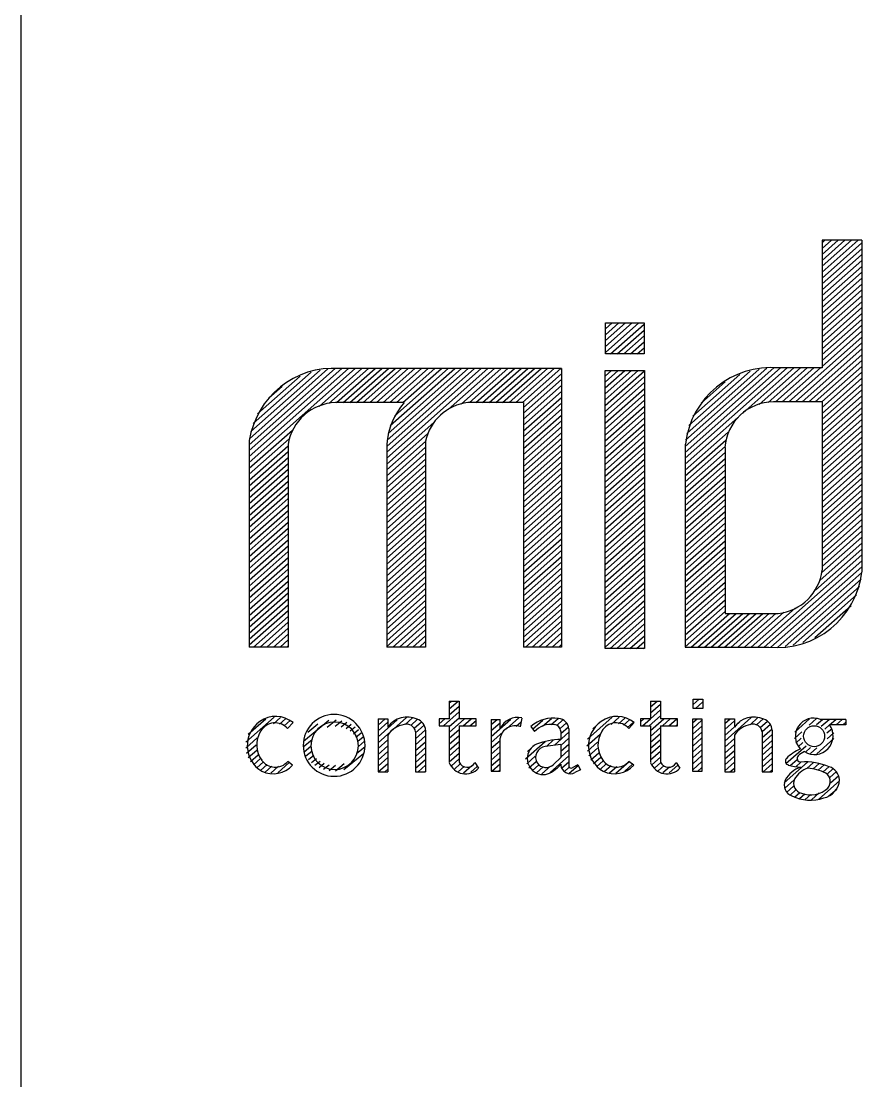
# Model space of a CAD drawing. Header units: millimetres. Extents: x 150000 to 150841, y 150000 to 150594.
# Drawn here: x 150731.16 to 150741, y 150089.14 to 150101.55 of the extents above; entities that cross this region are included whole.
import ezdxf

# ---------------------------------------------------------------- set-up
doc = ezdxf.new("R2010")
doc.units = ezdxf.units.MM
doc.linetypes.add('XKITLINE00', pattern=[0])

msp = doc.modelspace()

# ---------------------------------------------------------------- linework, layer by layer
at = {"color": 7, "linetype": 'XKITLINE00'}
for p, q in [((150731.158, 150053.65), (150731.158, 150120.872)), ((150741.003, 150098.983), (150740.539, 150098.983)), ((150740.539, 150098.983), (150740.539, 150097.488)), ((150740.539, 150098.954), (150740.572, 150098.983)), ((150740.539, 150098.885), (150740.649, 150098.983)), ((150740.539, 150098.816), (150740.727, 150098.983)), ((150740.539, 150098.747), (150740.805, 150098.983)), ((150740.539, 150098.678), (150740.883, 150098.983)), ((150740.539, 150098.609), (150740.96, 150098.983)), ((150740.539, 150098.54), (150741.003, 150098.952)), ((150740.539, 150098.471), (150741.003, 150098.884)), ((150741.003, 150098.983), (150741.003, 150095.098)), ((150740.539, 150098.403), (150741.003, 150098.815)), ((150740.539, 150098.334), (150741.003, 150098.746)), ((150740.539, 150098.265), (150741.003, 150098.677)), ((150740.539, 150098.196), (150741.003, 150098.608)), ((150740.539, 150098.127), (150741.003, 150098.539)), ((150740.539, 150098.058), (150741.003, 150098.47)), ((150740.539, 150097.989), (150741.003, 150098.401)), ((150740.539, 150097.92), (150741.003, 150098.332)), ((150740.539, 150097.851), (150741.003, 150098.263)), ((150740.539, 150097.782), (150741.003, 150098.194)), ((150738.002, 150098.014), (150738.453, 150098.014)), ((150738.002, 150097.653), (150738.002, 150098.014)), ((150738.002, 150097.945), (150738.08, 150098.014)), ((150738.002, 150097.876), (150738.158, 150098.014)), ((150738.002, 150097.808), (150738.235, 150098.014)), ((150738.002, 150097.739), (150738.313, 150098.014)), ((150738.002, 150097.67), (150738.391, 150098.014)), ((150738.453, 150098.014), (150738.453, 150097.653)), ((150740.539, 150097.713), (150741.003, 150098.125)), ((150740.539, 150097.644), (150741.003, 150098.056)), ((150738.061, 150097.653), (150738.453, 150098)), ((150738.139, 150097.653), (150738.453, 150097.931)), ((150740.539, 150097.575), (150741.003, 150097.987)), ((150740.539, 150097.506), (150741.003, 150097.918)), ((150738.216, 150097.653), (150738.453, 150097.862)), ((150738.294, 150097.653), (150738.453, 150097.793)), ((150740.148, 150097.09), (150741.003, 150097.849)), ((150740.225, 150097.09), (150741.003, 150097.78)), ((150738.453, 150097.653), (150738.002, 150097.653)), ((150738.372, 150097.653), (150738.453, 150097.724)), ((150738.449, 150097.653), (150738.453, 150097.655)), ((150740.303, 150097.09), (150741.003, 150097.711)), ((150740.381, 150097.09), (150741.003, 150097.642)), ((150740.458, 150097.09), (150741.003, 150097.574)), ((150733.829, 150096.588), (150734.836, 150097.481)), ((150733.829, 150096.519), (150734.914, 150097.481)), ((150733.829, 150096.45), (150734.992, 150097.481)), ((150733.829, 150096.381), (150735.069, 150097.481)), ((150733.832, 150096.659), (150734.751, 150097.475)), ((150733.847, 150096.742), (150734.658, 150097.461)), ((150733.875, 150096.835), (150734.553, 150097.436)), ((150733.926, 150096.95), (150734.424, 150097.391)), ((150734.646, 150097.037), (150735.147, 150097.481)), ((150734.762, 150097.071), (150735.225, 150097.481)), ((150734.852, 150097.082), (150735.303, 150097.481)), ((150737.486, 150097.481), (150734.864, 150097.481)), ((150734.93, 150097.082), (150735.38, 150097.481)), ((150735.008, 150097.082), (150735.458, 150097.481)), ((150735.085, 150097.082), (150735.536, 150097.481)), ((150735.163, 150097.082), (150735.613, 150097.481)), ((150735.241, 150097.082), (150735.691, 150097.481)), ((150735.319, 150097.082), (150735.769, 150097.481)), ((150735.396, 150097.082), (150735.847, 150097.481)), ((150735.44, 150096.569), (150736.468, 150097.481)), ((150735.44, 150096.5), (150736.546, 150097.481)), ((150735.44, 150096.431), (150736.624, 150097.481)), ((150735.443, 150096.64), (150736.391, 150097.481)), ((150735.455, 150096.72), (150736.313, 150097.481)), ((150735.474, 150097.082), (150735.924, 150097.481)), ((150735.481, 150096.812), (150736.235, 150097.481)), ((150735.532, 150096.926), (150736.158, 150097.481)), ((150735.552, 150097.082), (150736.002, 150097.481)), ((150735.629, 150097.082), (150736.08, 150097.481)), ((150736.159, 150097), (150736.702, 150097.481)), ((150736.309, 150097.064), (150736.779, 150097.481)), ((150736.407, 150097.082), (150736.857, 150097.481)), ((150736.484, 150097.082), (150736.935, 150097.481)), ((150736.562, 150097.082), (150737.013, 150097.481)), ((150736.64, 150097.082), (150737.09, 150097.481)), ((150736.718, 150097.082), (150737.168, 150097.481)), ((150736.795, 150097.082), (150737.246, 150097.481)), ((150736.873, 150097.082), (150737.323, 150097.481)), ((150736.951, 150097.082), (150737.401, 150097.481)), ((150737.029, 150097.082), (150737.479, 150097.481)), ((150737.042, 150097.024), (150737.486, 150097.419)), ((150737.486, 150097.481), (150737.486, 150094.219)), ((150737.999, 150097.456), (150738.459, 150097.456)), ((150737.999, 150094.2), (150737.999, 150097.456)), ((150737.999, 150097.391), (150738.073, 150097.456)), ((150737.999, 150097.322), (150738.15, 150097.456)), ((150737.999, 150097.253), (150738.228, 150097.456)), ((150737.999, 150097.184), (150738.306, 150097.456)), ((150737.999, 150097.115), (150738.383, 150097.456)), ((150737.999, 150097.046), (150738.459, 150097.454)), ((150738.459, 150097.456), (150738.459, 150094.2)), ((150738.936, 150096.567), (150739.974, 150097.488)), ((150738.936, 150096.498), (150740.052, 150097.488)), ((150738.936, 150096.429), (150740.13, 150097.488)), ((150738.94, 150096.64), (150739.891, 150097.484)), ((150738.954, 150096.721), (150739.8, 150097.472)), ((150738.979, 150096.812), (150739.697, 150097.449)), ((150739.024, 150096.921), (150739.575, 150097.41)), ((150739.61, 150096.959), (150740.208, 150097.488)), ((150739.801, 150097.058), (150740.285, 150097.488)), ((150739.907, 150097.084), (150740.363, 150097.488)), ((150740.539, 150097.488), (150739.974, 150097.488)), ((150739.992, 150097.09), (150740.441, 150097.488)), ((150740.07, 150097.09), (150740.519, 150097.488)), ((150740.536, 150097.09), (150741.003, 150097.505)), ((150740.539, 150097.024), (150741.003, 150097.436)), ((150734.058, 150097.136), (150734.214, 150097.274)), ((150737.042, 150096.956), (150737.486, 150097.35)), ((150737.042, 150096.887), (150737.486, 150097.281)), ((150737.999, 150096.977), (150738.459, 150097.386)), ((150737.999, 150096.908), (150738.459, 150097.317)), ((150739.12, 150097.075), (150739.401, 150097.324)), ((150740.539, 150096.955), (150741.003, 150097.367)), ((150740.539, 150096.886), (150741.003, 150097.298)), ((150737.042, 150096.818), (150737.486, 150097.212)), ((150737.042, 150096.749), (150737.486, 150097.143)), ((150737.999, 150096.839), (150738.459, 150097.248)), ((150737.999, 150096.77), (150738.459, 150097.179)), ((150740.539, 150096.817), (150741.003, 150097.229)), ((150740.539, 150096.748), (150741.003, 150097.16)), ((150735.643, 150097.082), (150734.841, 150097.082)), ((150737.042, 150097.082), (150736.387, 150097.082)), ((150737.042, 150097.082), (150737.042, 150094.219)), ((150737.042, 150096.68), (150737.486, 150097.074)), ((150737.999, 150096.701), (150738.459, 150097.11)), ((150737.999, 150096.632), (150738.459, 150097.041)), ((150740.539, 150097.09), (150739.97, 150097.09)), ((150740.539, 150096.679), (150741.003, 150097.091)), ((150740.539, 150097.09), (150740.539, 150095.118)), ((150740.539, 150096.61), (150741.003, 150097.022)), ((150737.042, 150096.611), (150737.486, 150097.005)), ((150737.042, 150096.542), (150737.486, 150096.936)), ((150737.999, 150096.563), (150738.459, 150096.972)), ((150737.999, 150096.494), (150738.459, 150096.903)), ((150738.936, 150096.361), (150739.551, 150096.906)), ((150740.539, 150096.541), (150741.003, 150096.953)), ((150735.44, 150096.362), (150735.989, 150096.849)), ((150737.042, 150096.473), (150737.486, 150096.867)), ((150737.042, 150096.404), (150737.486, 150096.798)), ((150737.999, 150096.425), (150738.459, 150096.834)), ((150740.539, 150096.472), (150741.003, 150096.884)), ((150740.539, 150096.403), (150741.003, 150096.815)), ((150733.829, 150096.312), (150734.334, 150096.76)), ((150733.829, 150096.243), (150734.295, 150096.656)), ((150735.44, 150096.293), (150735.917, 150096.716)), ((150737.042, 150096.335), (150737.486, 150096.729)), ((150737.042, 150096.266), (150737.486, 150096.66)), ((150737.999, 150096.356), (150738.459, 150096.765)), ((150737.999, 150096.288), (150738.459, 150096.696)), ((150738.936, 150096.292), (150739.438, 150096.737)), ((150740.539, 150096.334), (150741.003, 150096.746)), ((150740.539, 150096.265), (150741.003, 150096.677)), ((150733.829, 150096.638), (150733.829, 150094.219)), ((150733.829, 150096.174), (150734.283, 150096.577)), ((150734.283, 150096.592), (150734.283, 150094.219)), ((150735.44, 150096.224), (150735.894, 150096.627)), ((150735.44, 150096.595), (150735.44, 150094.219)), ((150735.44, 150096.155), (150735.894, 150096.558)), ((150735.894, 150096.63), (150735.894, 150094.219)), ((150737.042, 150096.197), (150737.486, 150096.591)), ((150737.042, 150096.128), (150737.486, 150096.522)), ((150737.999, 150096.219), (150738.459, 150096.627)), ((150737.999, 150096.15), (150738.459, 150096.558)), ((150738.936, 150096.223), (150739.41, 150096.643)), ((150738.936, 150096.594), (150738.936, 150094.216)), ((150738.936, 150096.154), (150739.401, 150096.566)), ((150739.401, 150096.554), (150739.401, 150094.613)), ((150740.539, 150096.196), (150741.003, 150096.608)), ((150740.539, 150096.127), (150741.003, 150096.539)), ((150733.829, 150096.105), (150734.283, 150096.508)), ((150733.829, 150096.036), (150734.283, 150096.439)), ((150735.44, 150096.086), (150735.894, 150096.489)), ((150735.44, 150096.017), (150735.894, 150096.42)), ((150737.042, 150096.059), (150737.486, 150096.453)), ((150737.999, 150096.081), (150738.459, 150096.489)), ((150737.999, 150096.012), (150738.459, 150096.42)), ((150738.936, 150096.085), (150739.401, 150096.497)), ((150738.936, 150096.016), (150739.401, 150096.428)), ((150740.539, 150096.058), (150741.003, 150096.47)), ((150740.539, 150095.989), (150741.003, 150096.401)), ((150733.829, 150095.967), (150734.283, 150096.37)), ((150733.829, 150095.899), (150734.283, 150096.301)), ((150735.44, 150095.948), (150735.894, 150096.351)), ((150735.44, 150095.879), (150735.894, 150096.282)), ((150737.042, 150095.99), (150737.486, 150096.385)), ((150737.042, 150095.921), (150737.486, 150096.316)), ((150737.999, 150095.943), (150738.459, 150096.351)), ((150737.999, 150095.874), (150738.459, 150096.282)), ((150738.936, 150095.947), (150739.401, 150096.359)), ((150738.936, 150095.878), (150739.401, 150096.29)), ((150740.539, 150095.92), (150741.003, 150096.332)), ((150733.829, 150095.83), (150734.283, 150096.232)), ((150733.829, 150095.761), (150734.283, 150096.163)), ((150735.44, 150095.81), (150735.894, 150096.213)), ((150737.042, 150095.852), (150737.486, 150096.247)), ((150737.042, 150095.783), (150737.486, 150096.178)), ((150737.999, 150095.805), (150738.459, 150096.213)), ((150738.936, 150095.809), (150739.401, 150096.221)), ((150738.936, 150095.74), (150739.401, 150096.152)), ((150740.539, 150095.851), (150741.003, 150096.263)), ((150740.539, 150095.782), (150741.003, 150096.195)), ((150733.829, 150095.692), (150734.283, 150096.094)), ((150733.829, 150095.623), (150734.283, 150096.025)), ((150735.44, 150095.741), (150735.894, 150096.144)), ((150735.44, 150095.672), (150735.894, 150096.075)), ((150737.042, 150095.714), (150737.486, 150096.109)), ((150737.042, 150095.646), (150737.486, 150096.04)), ((150737.999, 150095.736), (150738.459, 150096.144)), ((150737.999, 150095.667), (150738.459, 150096.075)), ((150738.936, 150095.671), (150739.401, 150096.083)), ((150740.539, 150095.714), (150741.003, 150096.126)), ((150740.539, 150095.645), (150741.003, 150096.057)), ((150733.829, 150095.554), (150734.283, 150095.957)), ((150735.44, 150095.603), (150735.894, 150096.006)), ((150735.44, 150095.534), (150735.894, 150095.937)), ((150737.042, 150095.577), (150737.486, 150095.971)), ((150737.042, 150095.508), (150737.486, 150095.902)), ((150737.999, 150095.598), (150738.459, 150096.007)), ((150737.999, 150095.529), (150738.459, 150095.938)), ((150738.936, 150095.602), (150739.401, 150096.014)), ((150738.936, 150095.533), (150739.401, 150095.945)), ((150740.539, 150095.576), (150741.003, 150095.988)), ((150740.539, 150095.507), (150741.003, 150095.919)), ((150733.829, 150095.485), (150734.283, 150095.888)), ((150733.829, 150095.416), (150734.283, 150095.819)), ((150735.44, 150095.466), (150735.894, 150095.868)), ((150735.44, 150095.397), (150735.894, 150095.799)), ((150737.042, 150095.439), (150737.486, 150095.833)), ((150737.999, 150095.46), (150738.459, 150095.869)), ((150737.999, 150095.391), (150738.459, 150095.8)), ((150738.936, 150095.464), (150739.401, 150095.876)), ((150738.936, 150095.395), (150739.401, 150095.807)), ((150740.539, 150095.438), (150741.003, 150095.85)), ((150740.539, 150095.369), (150741.003, 150095.781)), ((150733.829, 150095.347), (150734.283, 150095.75)), ((150733.829, 150095.278), (150734.283, 150095.681)), ((150735.44, 150095.328), (150735.894, 150095.73)), ((150735.44, 150095.259), (150735.894, 150095.661)), ((150737.042, 150095.37), (150737.486, 150095.764)), ((150737.042, 150095.301), (150737.486, 150095.695)), ((150737.999, 150095.322), (150738.459, 150095.731)), ((150737.999, 150095.253), (150738.459, 150095.662)), ((150738.936, 150095.326), (150739.401, 150095.738)), ((150738.936, 150095.257), (150739.401, 150095.669)), ((150740.539, 150095.3), (150741.003, 150095.712)), ((150733.829, 150095.209), (150734.283, 150095.612)), ((150733.829, 150095.14), (150734.283, 150095.543)), ((150735.44, 150095.19), (150735.894, 150095.593)), ((150737.042, 150095.232), (150737.486, 150095.626)), ((150737.042, 150095.163), (150737.486, 150095.557)), ((150737.999, 150095.184), (150738.459, 150095.593)), ((150738.936, 150095.188), (150739.401, 150095.6)), ((150738.936, 150095.119), (150739.401, 150095.532)), ((150740.539, 150095.231), (150741.003, 150095.643)), ((150740.539, 150095.162), (150741.003, 150095.574)), ((150733.829, 150095.071), (150734.283, 150095.474)), ((150735.44, 150095.121), (150735.894, 150095.524)), ((150735.44, 150095.052), (150735.894, 150095.455)), ((150737.042, 150095.094), (150737.486, 150095.488)), ((150737.042, 150095.025), (150737.486, 150095.419)), ((150737.999, 150095.115), (150738.459, 150095.524)), ((150737.999, 150095.046), (150738.459, 150095.455)), ((150738.936, 150095.051), (150739.401, 150095.463)), ((150740.516, 150095.004), (150741.003, 150095.436)), ((150740.536, 150095.09), (150741.003, 150095.505)), ((150733.829, 150095.002), (150734.283, 150095.405)), ((150733.829, 150094.933), (150734.283, 150095.336)), ((150735.44, 150094.983), (150735.894, 150095.386)), ((150735.44, 150094.914), (150735.894, 150095.317)), ((150737.042, 150094.956), (150737.486, 150095.35)), ((150737.042, 150094.887), (150737.486, 150095.281)), ((150737.999, 150094.978), (150738.459, 150095.386)), ((150737.999, 150094.909), (150738.459, 150095.317)), ((150738.936, 150094.982), (150739.401, 150095.394)), ((150738.936, 150094.913), (150739.401, 150095.325)), ((150739.784, 150094.216), (150741.003, 150095.298)), ((150740.461, 150094.886), (150741.003, 150095.367)), ((150733.829, 150094.864), (150734.283, 150095.267)), ((150733.829, 150094.795), (150734.283, 150095.198)), ((150735.44, 150094.845), (150735.894, 150095.248)), ((150735.44, 150094.776), (150735.894, 150095.179)), ((150737.042, 150094.818), (150737.486, 150095.212)), ((150737.999, 150094.84), (150738.459, 150095.248)), ((150737.999, 150094.771), (150738.459, 150095.179)), ((150738.936, 150094.844), (150739.401, 150095.256)), ((150738.936, 150094.775), (150739.401, 150095.187)), ((150739.861, 150094.216), (150741.003, 150095.229)), ((150739.939, 150094.216), (150741.003, 150095.16)), ((150733.829, 150094.726), (150734.283, 150095.129)), ((150733.829, 150094.657), (150734.283, 150095.06)), ((150735.44, 150094.707), (150735.894, 150095.11)), ((150735.44, 150094.638), (150735.894, 150095.041)), ((150737.042, 150094.749), (150737.486, 150095.143)), ((150737.042, 150094.68), (150737.486, 150095.075)), ((150737.999, 150094.702), (150738.459, 150095.11)), ((150737.999, 150094.633), (150738.459, 150095.041)), ((150738.936, 150094.706), (150739.401, 150095.118)), ((150738.936, 150094.637), (150739.401, 150095.049)), ((150740.018, 150094.218), (150741.003, 150095.091)), ((150733.829, 150094.588), (150734.283, 150094.991)), ((150733.829, 150094.52), (150734.283, 150094.922)), ((150735.44, 150094.569), (150735.894, 150094.972)), ((150737.042, 150094.611), (150737.486, 150095.006)), ((150737.042, 150094.542), (150737.486, 150094.937)), ((150737.999, 150094.564), (150738.459, 150094.972)), ((150738.936, 150094.568), (150739.401, 150094.98)), ((150738.936, 150094.499), (150739.401, 150094.911)), ((150740.105, 150094.226), (150740.994, 150095.014)), ((150740.201, 150094.242), (150740.975, 150094.928)), ((150733.829, 150094.451), (150734.283, 150094.853)), ((150735.44, 150094.5), (150735.894, 150094.903)), ((150735.44, 150094.431), (150735.894, 150094.834)), ((150737.042, 150094.473), (150737.486, 150094.868)), ((150737.042, 150094.404), (150737.486, 150094.799)), ((150737.999, 150094.495), (150738.459, 150094.903)), ((150737.999, 150094.426), (150738.459, 150094.834)), ((150738.936, 150094.43), (150739.401, 150094.842)), ((150740.313, 150094.272), (150740.941, 150094.83)), ((150733.829, 150094.382), (150734.283, 150094.784)), ((150733.829, 150094.313), (150734.283, 150094.715)), ((150735.44, 150094.362), (150735.894, 150094.765)), ((150735.44, 150094.293), (150735.894, 150094.696)), ((150737.042, 150094.335), (150737.486, 150094.73)), ((150737.042, 150094.267), (150737.486, 150094.661)), ((150737.999, 150094.357), (150738.459, 150094.765)), ((150737.999, 150094.288), (150738.459, 150094.697)), ((150738.936, 150094.361), (150739.401, 150094.773)), ((150738.936, 150094.292), (150739.401, 150094.704)), ((150739.706, 150094.216), (150740.223, 150094.675)), ((150740.454, 150094.329), (150740.878, 150094.704)), ((150733.829, 150094.244), (150734.283, 150094.646)), ((150733.879, 150094.219), (150734.283, 150094.578)), ((150735.44, 150094.224), (150735.894, 150094.627)), ((150735.512, 150094.219), (150735.894, 150094.558)), ((150737.066, 150094.219), (150737.486, 150094.592)), ((150737.999, 150094.219), (150738.459, 150094.628)), ((150738.055, 150094.2), (150738.459, 150094.559)), ((150738.936, 150094.223), (150739.401, 150094.635)), ((150739.006, 150094.216), (150739.453, 150094.613)), ((150739.084, 150094.216), (150739.531, 150094.613)), ((150739.162, 150094.216), (150739.609, 150094.613)), ((150739.24, 150094.216), (150739.686, 150094.613)), ((150739.317, 150094.216), (150739.764, 150094.613)), ((150739.395, 150094.216), (150739.842, 150094.613)), ((150739.401, 150094.613), (150740.024, 150094.613)), ((150739.473, 150094.216), (150739.919, 150094.613)), ((150739.55, 150094.216), (150739.997, 150094.613)), ((150739.628, 150094.216), (150740.09, 150094.626)), ((150733.957, 150094.219), (150734.283, 150094.509)), ((150734.035, 150094.219), (150734.283, 150094.44)), ((150735.589, 150094.219), (150735.894, 150094.489)), ((150735.667, 150094.219), (150735.894, 150094.42)), ((150737.144, 150094.219), (150737.486, 150094.523)), ((150737.222, 150094.219), (150737.486, 150094.454)), ((150738.133, 150094.2), (150738.459, 150094.49)), ((150738.211, 150094.2), (150738.459, 150094.421)), ((150734.113, 150094.219), (150734.283, 150094.371)), ((150734.19, 150094.219), (150734.283, 150094.302)), ((150735.745, 150094.219), (150735.894, 150094.351)), ((150737.299, 150094.219), (150737.486, 150094.385)), ((150737.377, 150094.219), (150737.486, 150094.316)), ((150738.288, 150094.2), (150738.459, 150094.352)), ((150734.283, 150094.219), (150733.829, 150094.219)), ((150734.268, 150094.219), (150734.283, 150094.233)), ((150735.894, 150094.219), (150735.44, 150094.219)), ((150735.823, 150094.219), (150735.894, 150094.282)), ((150737.486, 150094.219), (150737.042, 150094.219)), ((150737.455, 150094.219), (150737.486, 150094.247)), ((150738.459, 150094.2), (150737.999, 150094.2)), ((150738.366, 150094.2), (150738.459, 150094.283)), ((150738.444, 150094.2), (150738.459, 150094.214)), ((150738.936, 150094.216), (150739.915, 150094.216)), ((150736.172, 150093.564), (150736.197, 150093.586)), ((150736.172, 150093.495), (150736.274, 150093.586)), ((150736.172, 150093.586), (150736.287, 150093.586)), ((150736.172, 150093.586), (150736.172, 150093.378)), ((150736.287, 150093.586), (150736.287, 150093.378)), ((150738.53, 150093.518), (150738.606, 150093.586)), ((150738.53, 150093.586), (150738.645, 150093.586)), ((150738.53, 150093.586), (150738.53, 150093.378)), ((150738.53, 150093.449), (150738.645, 150093.551)), ((150738.645, 150093.586), (150738.645, 150093.378)), ((150739.028, 150093.546), (150739.1, 150093.61)), ((150739.028, 150093.61), (150739.14, 150093.61)), ((150739.028, 150093.501), (150739.028, 150093.61)), ((150739.055, 150093.501), (150739.14, 150093.577)), ((150739.14, 150093.61), (150739.14, 150093.501)), ((150736.102, 150093.295), (150736.287, 150093.459)), ((150736.172, 150093.426), (150736.287, 150093.528)), ((150738.53, 150093.38), (150738.645, 150093.482)), ((150739.14, 150093.501), (150739.028, 150093.501)), ((150739.133, 150093.501), (150739.14, 150093.508)), ((150733.789, 150093.105), (150734.121, 150093.399)), ((150733.817, 150093.199), (150734.022, 150093.38)), ((150734.111, 150093.321), (150734.194, 150093.395)), ((150734.183, 150093.317), (150734.255, 150093.38)), ((150734.237, 150093.296), (150734.307, 150093.357)), ((150734.342, 150093.334), (150734.278, 150093.266)), ((150734.466, 150093.118), (150734.761, 150093.361)), ((150734.515, 150093.224), (150734.632, 150093.321)), ((150734.742, 150093.28), (150734.845, 150093.365)), ((150734.836, 150093.292), (150734.914, 150093.356)), ((150734.905, 150093.283), (150734.973, 150093.338)), ((150734.962, 150093.264), (150735.024, 150093.315)), ((150735.337, 150093.099), (150735.669, 150093.393)), ((150735.337, 150093.379), (150735.452, 150093.379)), ((150735.337, 150093.375), (150735.341, 150093.379)), ((150735.337, 150093.306), (150735.419, 150093.379)), ((150735.337, 150093.379), (150735.337, 150092.757)), ((150735.337, 150093.168), (150735.563, 150093.368)), ((150735.337, 150093.237), (150735.452, 150093.339)), ((150735.452, 150093.379), (150735.452, 150093.281)), ((150735.656, 150093.313), (150735.742, 150093.389)), ((150735.721, 150093.302), (150735.801, 150093.373)), ((150735.761, 150093.268), (150735.847, 150093.345)), ((150735.776, 150093.213), (150735.879, 150093.304)), ((150736.053, 150093.32), (150736.118, 150093.378)), ((150736.053, 150093.378), (150736.053, 150093.295)), ((150736.172, 150093.378), (150736.053, 150093.378)), ((150736.172, 150093.288), (150736.287, 150093.39)), ((150736.172, 150093.219), (150736.351, 150093.378)), ((150736.485, 150093.378), (150736.287, 150093.378)), ((150736.335, 150093.295), (150736.429, 150093.378)), ((150736.413, 150093.295), (150736.485, 150093.358)), ((150736.485, 150093.295), (150736.485, 150093.378)), ((150736.663, 150093.172), (150736.893, 150093.376)), ((150736.663, 150093.31), (150736.733, 150093.372)), ((150736.663, 150093.372), (150736.767, 150093.372)), ((150736.663, 150093.372), (150736.663, 150092.764)), ((150736.663, 150093.241), (150736.767, 150093.333)), ((150736.767, 150093.264), (150736.767, 150093.372)), ((150736.842, 150093.262), (150736.988, 150093.391)), ((150736.955, 150093.293), (150737.013, 150093.345)), ((150737.022, 150093.388), (150737.001, 150093.286)), ((150737.148, 150093.257), (150737.268, 150093.364)), ((150737.265, 150093.293), (150737.367, 150093.383)), ((150737.365, 150093.312), (150737.445, 150093.383)), ((150737.431, 150093.302), (150737.502, 150093.365)), ((150737.469, 150093.267), (150737.543, 150093.332)), ((150737.791, 150093.139), (150738.081, 150093.396)), ((150737.853, 150093.263), (150737.948, 150093.347)), ((150738.066, 150093.313), (150738.162, 150093.399)), ((150738.153, 150093.321), (150738.227, 150093.387)), ((150738.213, 150093.306), (150738.282, 150093.367)), ((150738.26, 150093.278), (150738.33, 150093.34)), ((150738.338, 150093.334), (150738.274, 150093.266)), ((150738.411, 150093.344), (150738.45, 150093.378)), ((150738.411, 150093.378), (150738.411, 150093.295)), ((150738.53, 150093.378), (150738.411, 150093.378)), ((150738.434, 150093.295), (150738.527, 150093.378)), ((150738.511, 150093.295), (150738.645, 150093.413)), ((150738.53, 150093.242), (150738.683, 150093.378)), ((150738.843, 150093.378), (150738.645, 150093.378)), ((150738.667, 150093.295), (150738.76, 150093.378)), ((150738.744, 150093.295), (150738.838, 150093.378)), ((150738.822, 150093.295), (150738.843, 150093.313)), ((150738.843, 150093.295), (150738.843, 150093.378)), ((150739.023, 150093.335), (150739.073, 150093.379)), ((150739.023, 150093.379), (150739.13, 150093.379)), ((150739.023, 150092.762), (150739.023, 150093.379)), ((150739.023, 150093.266), (150739.13, 150093.361)), ((150739.13, 150093.379), (150739.13, 150092.762)), ((150739.397, 150093.115), (150739.709, 150093.392)), ((150739.397, 150093.322), (150739.461, 150093.379)), ((150739.397, 150093.379), (150739.511, 150093.379)), ((150739.397, 150093.379), (150739.397, 150092.757)), ((150739.397, 150093.253), (150739.511, 150093.354)), ((150739.511, 150093.379), (150739.511, 150093.281)), ((150739.522, 150093.295), (150739.576, 150093.343)), ((150739.694, 150093.309), (150739.787, 150093.392)), ((150739.769, 150093.307), (150739.848, 150093.378)), ((150739.813, 150093.277), (150739.897, 150093.352)), ((150739.835, 150093.228), (150739.932, 150093.314)), ((150740.217, 150093.222), (150740.392, 150093.377)), ((150740.387, 150093.303), (150740.474, 150093.381)), ((150740.473, 150093.311), (150740.542, 150093.372)), ((150740.817, 150093.372), (150740.518, 150093.372)), ((150740.529, 150093.292), (150740.619, 150093.372)), ((150740.569, 150093.259), (150740.625, 150093.308)), ((150740.817, 150093.308), (150740.624, 150093.308)), ((150740.625, 150093.308), (150740.697, 150093.372)), ((150740.703, 150093.308), (150740.775, 150093.372)), ((150740.781, 150093.308), (150740.817, 150093.34)), ((150740.817, 150093.372), (150740.817, 150093.308)), ((150735.009, 150093.237), (150735.069, 150093.286)), ((150735.048, 150093.204), (150735.107, 150093.252)), ((150735.079, 150093.164), (150735.139, 150093.213)), ((150735.452, 150093.188), (150735.452, 150092.757)), ((150735.776, 150093.144), (150735.894, 150093.248)), ((150735.776, 150093.227), (150735.776, 150092.757)), ((150735.776, 150093.075), (150735.894, 150093.179)), ((150735.894, 150093.247), (150735.894, 150092.757)), ((150736.053, 150093.295), (150736.172, 150093.295)), ((150736.172, 150093.295), (150736.172, 150092.865)), ((150736.172, 150093.15), (150736.287, 150093.252)), ((150736.172, 150093.081), (150736.287, 150093.183)), ((150736.287, 150093.295), (150736.485, 150093.295)), ((150736.287, 150093.295), (150736.287, 150092.871)), ((150736.663, 150093.103), (150736.8, 150093.224)), ((150737.126, 150093.288), (150737.168, 150093.229)), ((150737.402, 150093.069), (150737.573, 150093.221)), ((150737.478, 150093.205), (150737.569, 150093.286)), ((150737.478, 150093.236), (150737.478, 150093.137)), ((150737.573, 150093.262), (150737.573, 150092.824)), ((150737.782, 150093.061), (150737.938, 150093.2)), ((150738.411, 150093.295), (150738.53, 150093.295)), ((150738.53, 150093.295), (150738.53, 150092.865)), ((150738.53, 150093.173), (150738.645, 150093.276)), ((150738.53, 150093.105), (150738.645, 150093.207)), ((150738.645, 150093.295), (150738.843, 150093.295)), ((150738.645, 150093.295), (150738.645, 150092.871)), ((150739.023, 150093.197), (150739.13, 150093.292)), ((150739.023, 150093.128), (150739.13, 150093.223)), ((150739.397, 150093.184), (150739.511, 150093.285)), ((150739.511, 150093.188), (150739.511, 150092.757)), ((150739.835, 150093.159), (150739.952, 150093.262)), ((150739.835, 150093.227), (150739.835, 150092.757)), ((150739.835, 150093.09), (150739.953, 150093.195)), ((150739.953, 150093.247), (150739.953, 150092.757)), ((150740.213, 150093.149), (150740.3, 150093.227)), ((150740.595, 150093.213), (150740.655, 150093.266)), ((150740.598, 150093.146), (150740.675, 150093.214)), ((150733.787, 150093.034), (150733.923, 150093.155)), ((150733.798, 150092.975), (150733.91, 150093.074)), ((150734.461, 150093.049), (150734.565, 150093.135)), ((150734.472, 150092.993), (150734.551, 150093.058)), ((150735.084, 150092.971), (150735.185, 150093.054)), ((150735.1, 150093.115), (150735.164, 150093.168)), ((150735.107, 150093.056), (150735.18, 150093.116)), ((150735.337, 150093.03), (150735.452, 150093.132)), ((150735.337, 150092.961), (150735.452, 150093.063)), ((150735.776, 150093.006), (150735.894, 150093.11)), ((150736.172, 150093.012), (150736.287, 150093.114)), ((150736.663, 150093.034), (150736.767, 150093.126)), ((150736.663, 150092.965), (150736.767, 150093.057)), ((150736.767, 150092.764), (150736.767, 150093.151)), ((150737.065, 150092.908), (150737.296, 150093.113)), ((150737.087, 150092.997), (150737.175, 150093.074)), ((150737.478, 150093.079), (150737.294, 150093.054)), ((150737.31, 150093.056), (150737.394, 150093.131)), ((150737.478, 150093.067), (150737.573, 150093.152)), ((150737.478, 150092.998), (150737.573, 150093.083)), ((150737.478, 150093.079), (150737.478, 150092.927)), ((150737.789, 150092.998), (150737.908, 150093.104)), ((150738.53, 150093.036), (150738.645, 150093.138)), ((150738.53, 150092.967), (150738.645, 150093.069)), ((150739.023, 150093.059), (150739.13, 150093.154)), ((150739.023, 150092.99), (150739.13, 150093.085)), ((150739.397, 150093.046), (150739.511, 150093.147)), ((150739.397, 150092.977), (150739.511, 150093.078)), ((150739.835, 150093.021), (150739.953, 150093.126)), ((150739.835, 150092.952), (150739.953, 150093.057)), ((150740.115, 150092.855), (150740.351, 150093.064)), ((150740.229, 150093.095), (150740.291, 150093.15)), ((150740.258, 150093.051), (150740.313, 150093.1)), ((150740.476, 150092.969), (150740.677, 150093.147)), ((150733.818, 150092.924), (150733.917, 150093.011)), ((150733.845, 150092.879), (150733.934, 150092.958)), ((150734.493, 150092.944), (150734.562, 150093.001)), ((150734.521, 150092.902), (150734.585, 150092.954)), ((150734.937, 150092.785), (150735.167, 150092.974)), ((150735.337, 150092.893), (150735.452, 150092.994)), ((150735.337, 150092.824), (150735.452, 150092.925)), ((150735.776, 150092.937), (150735.894, 150093.041)), ((150735.776, 150092.868), (150735.894, 150092.972)), ((150736.172, 150092.943), (150736.287, 150093.046)), ((150736.172, 150092.875), (150736.287, 150092.977)), ((150736.663, 150092.896), (150736.767, 150092.988)), ((150737.078, 150092.85), (150737.179, 150092.94)), ((150737.352, 150092.749), (150737.573, 150092.945)), ((150737.478, 150092.927), (150737.393, 150092.844)), ((150737.478, 150092.929), (150737.573, 150093.014)), ((150737.805, 150092.944), (150737.908, 150093.036)), ((150737.829, 150092.897), (150737.922, 150092.979)), ((150737.86, 150092.855), (150737.945, 150092.93)), ((150738.53, 150092.898), (150738.645, 150093)), ((150738.543, 150092.84), (150738.645, 150092.931)), ((150739.023, 150092.921), (150739.13, 150093.016)), ((150739.023, 150092.852), (150739.13, 150092.947)), ((150739.397, 150092.908), (150739.511, 150093.009)), ((150739.397, 150092.839), (150739.511, 150092.94)), ((150739.835, 150092.883), (150739.953, 150092.988)), ((150740.342, 150092.988), (150740.402, 150093.042)), ((150740.401, 150092.971), (150740.477, 150093.039)), ((150733.878, 150092.839), (150733.96, 150092.912)), ((150733.916, 150092.804), (150733.994, 150092.873)), ((150733.96, 150092.774), (150734.038, 150092.843)), ((150734.014, 150092.753), (150734.095, 150092.824)), ((150734.08, 150092.742), (150734.172, 150092.824)), ((150734.163, 150092.747), (150734.298, 150092.867)), ((150734.336, 150092.836), (150734.28, 150092.88)), ((150734.557, 150092.865), (150734.617, 150092.915)), ((150734.598, 150092.834), (150734.658, 150092.883)), ((150734.646, 150092.808), (150734.707, 150092.858)), ((150734.7, 150092.787), (150734.765, 150092.841)), ((150734.764, 150092.774), (150734.838, 150092.835)), ((150734.839, 150092.77), (150734.941, 150092.854)), ((150735.34, 150092.757), (150735.452, 150092.856)), ((150735.776, 150092.799), (150735.894, 150092.903)), ((150735.806, 150092.757), (150735.894, 150092.834)), ((150736.194, 150092.825), (150736.287, 150092.908)), ((150736.231, 150092.789), (150736.301, 150092.851)), ((150736.278, 150092.762), (150736.347, 150092.822)), ((150736.338, 150092.746), (150736.435, 150092.832)), ((150736.423, 150092.752), (150736.5, 150092.821)), ((150736.464, 150092.858), (150736.47, 150092.863)), ((150736.469, 150092.865), (150736.514, 150092.801)), ((150736.663, 150092.827), (150736.767, 150092.919)), ((150736.669, 150092.764), (150736.767, 150092.85)), ((150737.105, 150092.806), (150737.189, 150092.88)), ((150737.144, 150092.771), (150737.222, 150092.84)), ((150737.193, 150092.746), (150737.273, 150092.817)), ((150737.257, 150092.733), (150737.359, 150092.825)), ((150737.478, 150092.846), (150737.478, 150092.835)), ((150737.487, 150092.8), (150737.573, 150092.876)), ((150737.521, 150092.761), (150737.577, 150092.811)), ((150737.576, 150092.741), (150737.68, 150092.833)), ((150737.677, 150092.838), (150737.61, 150092.806)), ((150737.677, 150092.838), (150737.71, 150092.783)), ((150737.896, 150092.818), (150737.975, 150092.888)), ((150737.937, 150092.786), (150738.014, 150092.854)), ((150737.986, 150092.76), (150738.066, 150092.83)), ((150738.047, 150092.745), (150738.133, 150092.821)), ((150738.122, 150092.743), (150738.277, 150092.88)), ((150738.227, 150092.767), (150738.318, 150092.848)), ((150738.332, 150092.836), (150738.276, 150092.88)), ((150738.575, 150092.8), (150738.649, 150092.865)), ((150738.619, 150092.77), (150738.687, 150092.83)), ((150738.674, 150092.75), (150738.752, 150092.818)), ((150738.748, 150092.746), (150738.848, 150092.835)), ((150738.827, 150092.865), (150738.871, 150092.801)), ((150739.023, 150092.783), (150739.13, 150092.878)), ((150739.077, 150092.762), (150739.13, 150092.809)), ((150739.397, 150092.77), (150739.511, 150092.871)), ((150739.459, 150092.757), (150739.511, 150092.802)), ((150739.835, 150092.814), (150739.953, 150092.919)), ((150739.848, 150092.757), (150739.953, 150092.85)), ((150740.094, 150092.63), (150740.367, 150092.872)), ((150740.166, 150092.832), (150740.245, 150092.902)), ((150740.229, 150092.818), (150740.29, 150092.872)), ((150740.36, 150092.797), (150740.437, 150092.866)), ((150740.432, 150092.792), (150740.502, 150092.854)), ((150740.493, 150092.777), (150740.562, 150092.838)), ((150740.549, 150092.758), (150740.617, 150092.818)), ((150735.337, 150092.757), (150735.452, 150092.757)), ((150735.417, 150092.757), (150735.452, 150092.787)), ((150735.776, 150092.757), (150735.894, 150092.757)), ((150735.884, 150092.757), (150735.894, 150092.765)), ((150736.663, 150092.764), (150736.767, 150092.764)), ((150736.747, 150092.764), (150736.767, 150092.781)), ((150737.71, 150092.783), (150737.642, 150092.751)), ((150737.691, 150092.774), (150737.707, 150092.788)), ((150739.13, 150092.762), (150739.023, 150092.762)), ((150739.397, 150092.757), (150739.511, 150092.757)), ((150739.835, 150092.757), (150739.953, 150092.757)), ((150739.926, 150092.757), (150739.953, 150092.781)), ((150740.597, 150092.732), (150740.668, 150092.795)), ((150740.629, 150092.691), (150740.707, 150092.76)), ((150740.637, 150092.63), (150740.733, 150092.715)), ((150740.096, 150092.563), (150740.211, 150092.665)), ((150740.122, 150092.517), (150740.204, 150092.59)), ((150740.5, 150092.439), (150740.741, 150092.653)), ((150740.618, 150092.475), (150740.709, 150092.555)), ((150740.163, 150092.485), (150740.231, 150092.545)), ((150740.216, 150092.462), (150740.276, 150092.515)), ((150740.274, 150092.445), (150740.335, 150092.499)), ((150740.339, 150092.433), (150740.406, 150092.493)), ((150740.412, 150092.43), (150740.503, 150092.51))]:
    msp.add_line(p, q, dxfattribs=at)
msp.add_circle((150740.445, 150093.175), 0.123, dxfattribs=at)
for centre, radius, start, end in [((150734.816, 150096.485), 0.998, 86.072, 171.1965), ((150739.944, 150096.478), 1.014, 85.0674, 173.4349), ((150734.859, 150096.499), 0.583, 91.8077, 170.8052), ((150736.269, 150096.535), 0.831, 138.8592, 175.8698), ((150736.457, 150096.51), 0.576, 96.9482, 167.944), ((150739.974, 150096.516), 0.575, 90.4579, 176.1867), ((150740.01, 150095.211), 0.999, 264.5262, 353.4763), ((150739.961, 150095.192), 0.583, 276.2703, 352.7031), ((150734.823, 150093.067), 0.362, 0, 180), ((150734.153, 150093.063), 0.347, 125.0662, 239.3754), ((150734.139, 150093.089), 0.318, 50.4231, 125.6327), ((150734.132, 150093.136), 0.195, 41.5792, 150.3953), ((150734.829, 150093.063), 0.278, 0, 180), ((150735.681, 150093.119), 0.281, 65.9869, 144.7523), ((150735.687, 150093.033), 0.282, 98.9786, 146.5786), ((150735.674, 150093.212), 0.103, 8.3841, 107.446), ((150735.746, 150093.236), 0.148, 1.8174, 70.6417), ((150736.971, 150093.167), 0.227, 77.1239, 154.626), ((150736.943, 150093.117), 0.18, 70.9842, 169.0176), ((150737.391, 150092.982), 0.405, 81.3486, 130.7166), ((150737.361, 150093.051), 0.262, 80.9708, 137.3626), ((150737.396, 150093.229), 0.0814, 1.8456, 85.8589), ((150737.435, 150093.244), 0.139, 7.4481, 83.3132), ((150738.149, 150093.063), 0.347, 125.0662, 239.3754), ((150738.135, 150093.089), 0.318, 50.4231, 125.6327), ((150738.128, 150093.136), 0.195, 41.5792, 150.3953), ((150739.74, 150093.119), 0.281, 65.9869, 144.7523), ((150739.746, 150093.033), 0.282, 98.9786, 146.5786), ((150739.733, 150093.212), 0.103, 8.3841, 107.446), ((150739.805, 150093.236), 0.148, 1.8174, 70.6417), ((150740.44, 150093.172), 0.215, 68.7373, 223.1168), ((150740.449, 150093.178), 0.218, 237.54, 36.5753), ((150734.223, 150093.072), 0.306, 148.456, 215.6423), ((150738.219, 150093.072), 0.306, 148.456, 215.6423), ((150734.823, 150093.067), 0.362, 180, 360), ((150734.829, 150093.063), 0.278, 180, 0), ((150737.271, 150092.912), 0.186, 114.1488, 310.7317), ((150737.314, 150092.925), 0.131, 98.9879, 209.0558), ((150737.486, 150092.337), 0.8, 90.6264, 111.3667), ((150740.532, 150092.478), 0.601, 114.4539, 133.362), ((150740.288, 150092.915), 0.0428, 134.9015, 272.4217), ((150740.41, 150092.794), 0.215, 111.4151, 134.9436), ((150734.132, 150093.008), 0.196, 215.3798, 319.0896), ((150734.107, 150093.046), 0.311, 245.096, 317.481), ((150736.362, 150092.938), 0.204, 201.0205, 317.9666), ((150736.38, 150092.912), 0.101, 204.1702, 331.8831), ((150737.304, 150092.938), 0.129, 216.4577, 313.4398), ((150737.145, 150093.134), 0.44, 304.2727, 319.1177), ((150737.588, 150092.847), 0.111, 186.0184, 299.7141), ((150737.596, 150092.824), 0.0228, 180.675, 306.7114), ((150738.128, 150093.008), 0.196, 215.3798, 319.0896), ((150738.103, 150093.046), 0.311, 245.096, 317.481), ((150738.72, 150092.938), 0.204, 201.0205, 317.9666), ((150738.738, 150092.912), 0.101, 204.1702, 331.8831), ((150740.399, 150092.498), 0.335, 109.6455, 151.0973), ((150740.154, 150092.883), 0.0463, 137.2526, 256.757), ((150740.299, 150093.303), 0.491, 251.4037, 268.4944), ((150740.474, 150092.519), 0.301, 110.3501, 148.9976), ((150740.342, 150092.17), 0.704, 66.5457, 94.2492), ((150740.327, 150092.224), 0.578, 64.0002, 85.8209), ((150740.576, 150092.658), 0.165, 2.1155, 73.6623), ((150740.516, 150092.645), 0.118, 319.4264, 56.6231), ((150740.231, 150092.604), 0.137, 156.1271, 249.7243), ((150740.32, 150092.622), 0.116, 153.5929, 257.8019), ((150740.404, 150092.784), 0.296, 248.4953, 313.1039), ((150740.513, 150092.677), 0.229, 280.8204, 356.6293), ((150740.398, 150092.911), 0.485, 243.8473, 289.0733)]:
    msp.add_arc(centre, radius, start, end, dxfattribs=at)

doc.saveas('drawing.dxf')
